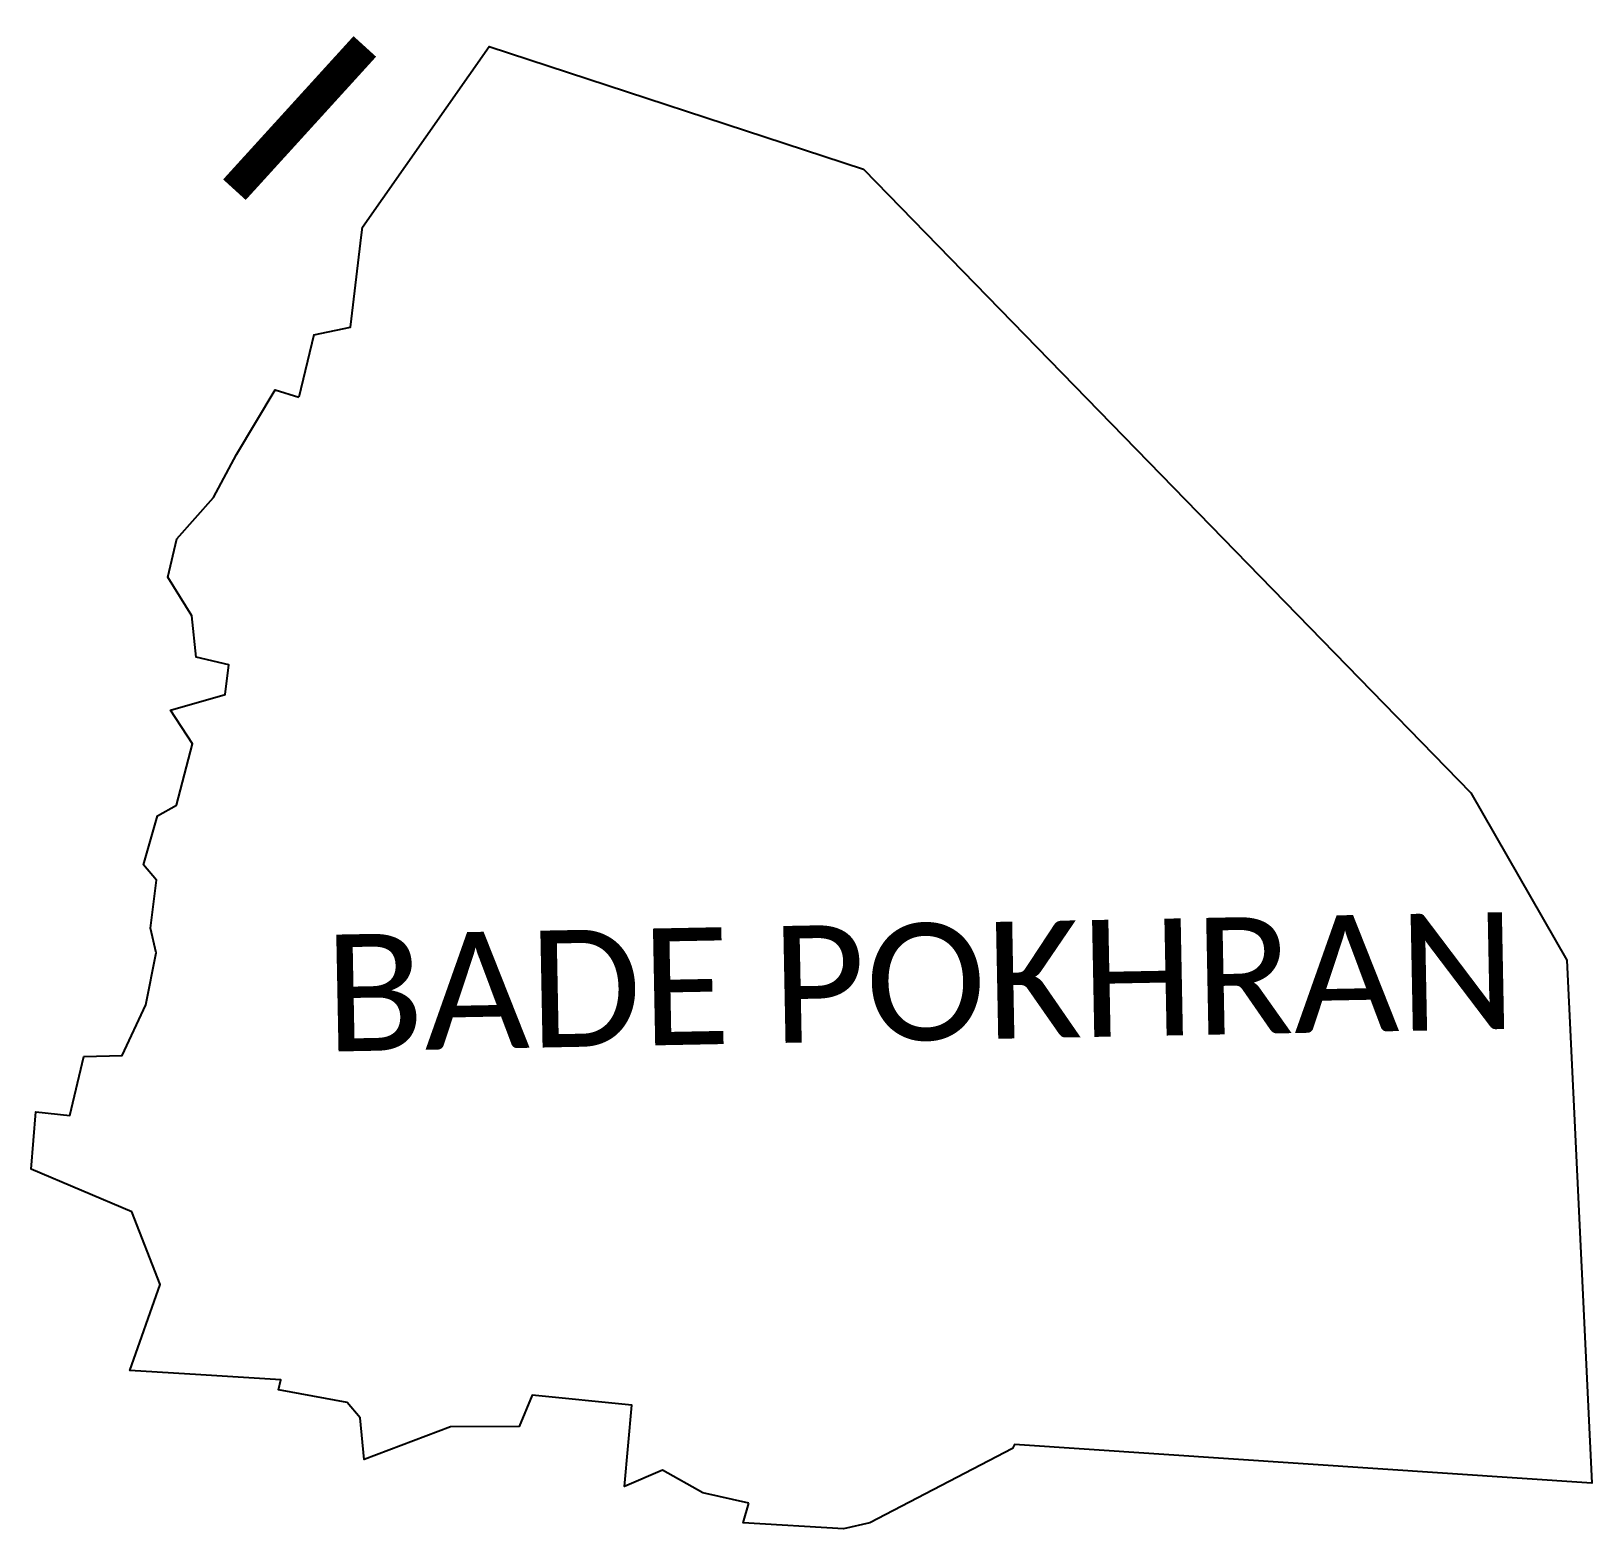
# Model space of a CAD drawing. Header units: metres. Extents: x 260233 to 262788, y 2207473 to 2209926.
import ezdxf

# ---------------------------------------------------------------- set-up
doc = ezdxf.new("R2010")
doc.units = ezdxf.units.M
for name, color, linetype in [('UNPROTECTED DUE TO CREEK', 150, 'Continuous'), ('village', 3, 'Continuous'), ('VILLAGE NAME', 250, 'Continuous')]:
    doc.layers.add(name, color=color, linetype=linetype)
doc.styles.get("Standard").update_dxf_attribs({"font": 'simplex.shx'})

msp = doc.modelspace()

# ---------------------------------------------------------------- linework, layer by layer
at = {"color": 3, "flags": 128}
msp.add_lwpolyline([(260695.4, 2209428.7), (260670.9, 2209326.4)], dxfattribs=at)
at = {"layer": 'UNPROTECTED DUE TO CREEK', "const_width": 50, "flags": 128}
msp.add_lwpolyline([(260779, 2209901.1), (260565.5, 2209666.4)], dxfattribs=at)
at = {"layer": 'village', "color": 3}
for points in [[(260695.4, 2209428.7, 0), (260755.5, 2209441.1, 0), (260773.8, 2209592.4, 0), (260775.3, 2209605.3, 0), (260982.6, 2209901.1, 0), (261595.4, 2209700.1, 0), (262590, 2208678.4, 0), (262747.3, 2208404.4, 0), (262788.3, 2207547.5, 0), (261842.8, 2207611, 0), (261839.8, 2207604.1, 0), (261606.1, 2207482.6, 0), (261562.8, 2207472.7, 0), (261398.4, 2207482.6, 0), (261408.1, 2207514.9, 0)], [(261408.1, 2207514.9, 0), (261332.3, 2207531.4, 0), (261266.3, 2207569, 0), (261204.1, 2207542.1, 0), (261216.3, 2207675, 0), (261052.9, 2207691.8, 0), (261031.6, 2207640.3, 0), (260919.1, 2207639.7, 0), (260778, 2207586.3, 0), (260771.6, 2207654.5, 0), (260750.1, 2207679.6, 0), (260637.5, 2207700.1, 0), (260641.4, 2207716.9, 0), (260510.5, 2207725, 0), (260394, 2207732.3, 0), (260444.1, 2207873, 0), (260397.3, 2207991.9, 0), (260232.7, 2208062.1, 0), (260240.4, 2208155.7, 0), (260295.9, 2208150, 0), (260318.9, 2208246.6, 0), (260381.6, 2208247.9, 0), (260420.2, 2208330.8, 0), (260437.6, 2208416.2, 0), (260427.8, 2208456.5, 0), (260437.8, 2208535.5, 0), (260416.4, 2208560.3, 0), (260439.5, 2208640.6, 0), (260470.9, 2208657.9, 0), (260496.7, 2208758.6, 0), (260461, 2208813.9, 0), (260550.2, 2208839.5, 0), (260556.2, 2208888, 0), (260502.6, 2208900.7, 0), (260495.8, 2208968.4, 0), (260456.7, 2209031.4, 0), (260471.4, 2209094.2, 0), (260531.4, 2209162.1, 0), (260568.7, 2209232.6, 0), (260632.2, 2209338.8, 0), (260670.9, 2209326.4, 0)]]:
    msp.add_polyline3d(points, dxfattribs=at)

# ---------------------------------------------------------------- texts
at = {"layer": 'VILLAGE NAME', "insert": (260711.3, 2208445.7), "char_height": 191.456, "attachment_point": 1, "rotation": 1.1028}
msp.add_mtext_dynamic_manual_height_columns('{\\fCalibri|b0|i0|c0|p34;BADE POKHRAN}', width=2035.516, gutter_width=957.3, heights=[0], dxfattribs=at)

doc.saveas('drawing.dxf')
